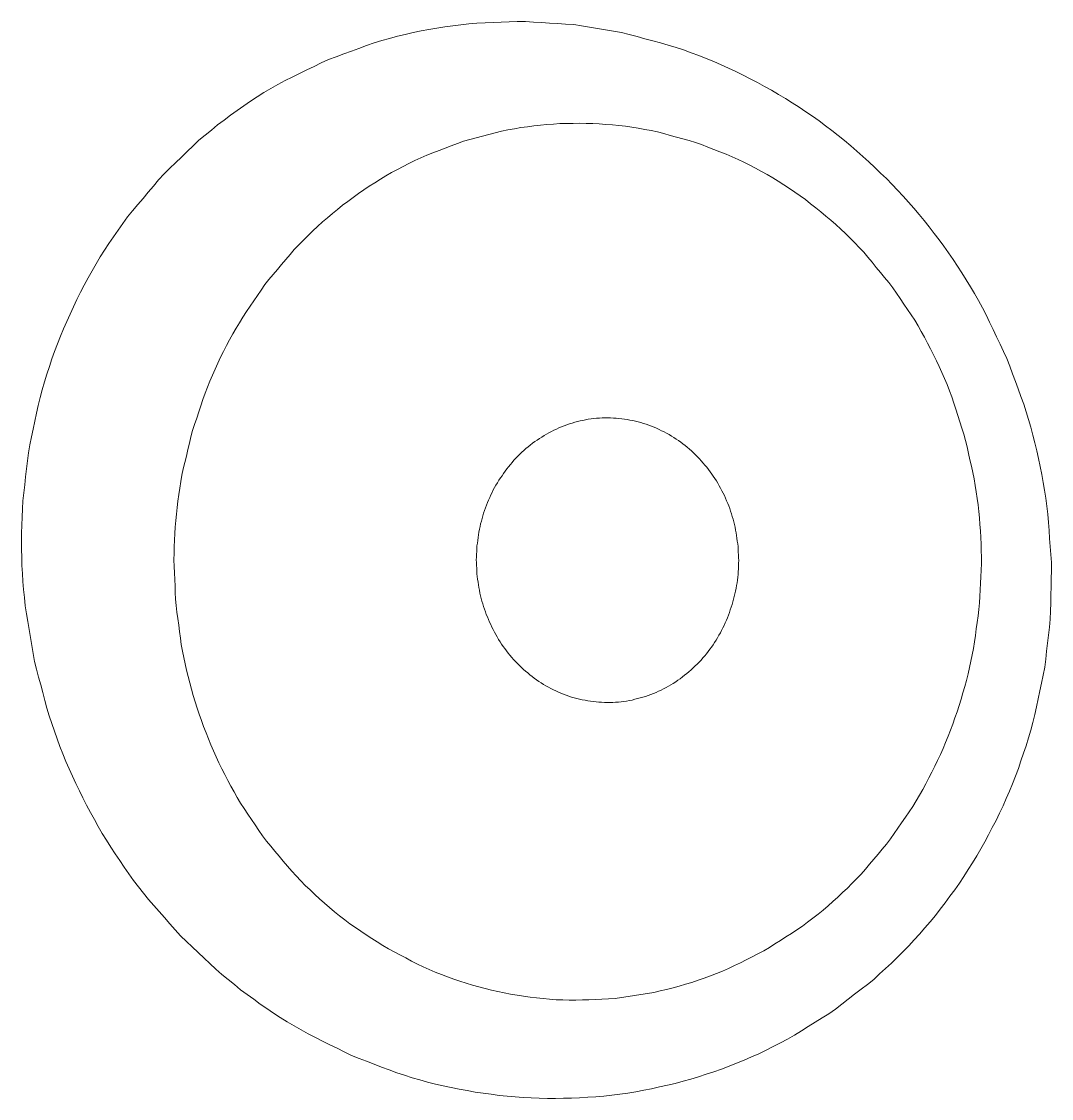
# Model space of a CAD drawing. Extents: x -5208 to -4788, y -2139 to -1842.
# Drawn here: x -5019.986 to -5016.353, y -2047.97 to -2044.171 of the extents above; entities that cross this region are included whole.
import ezdxf

# ---------------------------------------------------------------- set-up
doc = ezdxf.new("R2010")
doc.units = 0
doc.header["$LTSCALE"] = 7
doc.layers.add('Trimetric', color=7, linetype='CONTINUOUS')

msp = doc.modelspace()

# ---------------------------------------------------------------- linework, layer by layer
at = {"layer": 'Trimetric', "color": 0, "linetype": 'Continuous', "lineweight": 18}
for points in [[(-5018.0381, -2044.1814), (-5018.0666, -2044.1796), (-5018.095, -2044.1778), (-5018.1234, -2044.176), (-5018.1518, -2044.1742), (-5018.1802, -2044.1723), (-5018.2087, -2044.1705), (-5018.2371, -2044.1708), (-5018.2656, -2044.1719), (-5018.294, -2044.173), (-5018.3225, -2044.1741), (-5018.3509, -2044.1753), (-5018.3794, -2044.1764), (-5018.4078, -2044.1786), (-5018.4361, -2044.1819), (-5018.4644, -2044.1852), (-5018.4926, -2044.1891), (-5018.5206, -2044.1938), (-5018.5487, -2044.1986), (-5018.5767, -2044.2037), (-5018.6046, -2044.2095), (-5018.6324, -2044.2159), (-5018.66, -2044.2226), (-5018.6876, -2044.2299), (-5018.715, -2044.2376), (-5018.7423, -2044.2456), (-5018.769, -2044.2554), (-5018.7958, -2044.2652), (-5018.8225, -2044.275), (-5018.8493, -2044.2848), (-5018.876, -2044.2946), (-5018.9028, -2044.3044), (-5018.9286, -2044.3163), (-5018.9542, -2044.3288), (-5018.9798, -2044.3414), (-5019.0053, -2044.3539), (-5019.0309, -2044.3664), (-5019.0565, -2044.3789), (-5019.0816, -2044.3924), (-5019.1063, -2044.4065), (-5019.1306, -2044.4213), (-5019.1548, -2044.4364), (-5019.1787, -2044.4518), (-5019.2023, -2044.4678), (-5019.2257, -2044.4841), (-5019.2485, -2044.501), (-5019.2714, -2044.518), (-5019.2942, -2044.5351), (-5019.3162, -2044.5532), (-5019.3381, -2044.5713), (-5019.3601, -2044.5894), (-5019.3806, -2044.6092), (-5019.4012, -2044.6289), (-5019.4217, -2044.6487), (-5019.4422, -2044.6684), (-5019.4627, -2044.6882), (-5019.4832, -2044.7079), (-5019.5022, -2044.7292), (-5019.5206, -2044.7509), (-5019.539, -2044.7726), (-5019.5574, -2044.7944), (-5019.5758, -2044.8161), (-5019.5942, -2044.8378), (-5019.612, -2044.86), (-5019.629, -2044.8829), (-5019.6455, -2044.9061), (-5019.6618, -2044.9295), (-5019.6776, -2044.9531), (-5019.6931, -2044.9771), (-5019.7083, -2045.0011), (-5019.7226, -2045.0258), (-5019.7369, -2045.0504), (-5019.7512, -2045.075), (-5019.7645, -2045.1002), (-5019.7775, -2045.1255), (-5019.7906, -2045.1508), (-5019.8029, -2045.1765), (-5019.8147, -2045.2024), (-5019.8265, -2045.2283), (-5019.8377, -2045.2545), (-5019.8482, -2045.281), (-5019.8588, -2045.3074), (-5019.8691, -2045.334), (-5019.8786, -2045.3608), (-5019.8878, -2045.3878), (-5019.8967, -2045.4148), (-5019.9049, -2045.4421), (-5019.9129, -2045.4694), (-5019.9205, -2045.4969), (-5019.9268, -2045.5246), (-5019.9327, -2045.5525), (-5019.9386, -2045.5803), (-5019.9446, -2045.6082), (-5019.9505, -2045.6361), (-5019.9564, -2045.6639), (-5019.9616, -2045.6919), (-5019.9649, -2045.7202), (-5019.9681, -2045.7485), (-5019.9714, -2045.7768), (-5019.9746, -2045.8051), (-5019.9779, -2045.8334), (-5019.9811, -2045.8616), (-5019.9828, -2045.8901), (-5019.9841, -2045.9185), (-5019.9853, -2045.947), (-5019.9859, -2045.9754), (-5019.9858, -2046.0039), (-5019.9857, -2046.0324), (-5019.9854, -2046.0609), (-5019.9843, -2046.0893), (-5019.9828, -2046.1178), (-5019.981, -2046.1462), (-5019.9787, -2046.1746), (-5019.976, -2046.2029), (-5019.973, -2046.2312), (-5019.9688, -2046.2594), (-5019.9641, -2046.2875), (-5019.9594, -2046.3156), (-5019.9547, -2046.3437), (-5019.9499, -2046.3717), (-5019.9452, -2046.3998), (-5019.9403, -2046.4279), (-5019.933, -2046.4554), (-5019.9257, -2046.4829), (-5019.9184, -2046.5104), (-5019.9111, -2046.538), (-5019.9038, -2046.5655), (-5019.8965, -2046.593), (-5019.8883, -2046.6203), (-5019.8795, -2046.6474), (-5019.87, -2046.6743), (-5019.8604, -2046.7011), (-5019.8503, -2046.7277), (-5019.8399, -2046.7542), (-5019.8291, -2046.7806), (-5019.8176, -2046.8066), (-5019.8059, -2046.8326), (-5019.7943, -2046.8586), (-5019.7819, -2046.8842), (-5019.7691, -2046.9096), (-5019.7563, -2046.9351), (-5019.743, -2046.9603), (-5019.729, -2046.9851), (-5019.715, -2047.0099), (-5019.7009, -2047.0346), (-5019.6858, -2047.0587), (-5019.6707, -2047.0829), (-5019.6556, -2047.107), (-5019.6397, -2047.1307), (-5019.6237, -2047.1542), (-5019.6072, -2047.1774), (-5019.5904, -2047.2004), (-5019.5733, -2047.2232), (-5019.5558, -2047.2457), (-5019.5378, -2047.2678), (-5019.519, -2047.2891), (-5019.5002, -2047.3105), (-5019.4813, -2047.3318), (-5019.4625, -2047.3532), (-5019.4436, -2047.3745), (-5019.4248, -2047.3959), (-5019.4044, -2047.4158), (-5019.3837, -2047.4353), (-5019.3629, -2047.4547), (-5019.3421, -2047.4742), (-5019.3213, -2047.4937), (-5019.3006, -2047.5132), (-5019.2793, -2047.5321), (-5019.2572, -2047.5501), (-5019.2351, -2047.5681), (-5019.2129, -2047.5859), (-5019.19, -2047.6028), (-5019.167, -2047.6196), (-5019.1441, -2047.6365), (-5019.1206, -2047.6526), (-5019.097, -2047.6685), (-5019.073, -2047.6839), (-5019.0489, -2047.699), (-5019.0246, -2047.7138), (-5018.9999, -2047.7281), (-5018.9749, -2047.7417), (-5018.9494, -2047.7544), (-5018.924, -2047.7672), (-5018.8985, -2047.7799), (-5018.873, -2047.7927), (-5018.8476, -2047.8054), (-5018.822, -2047.818), (-5018.7954, -2047.8282), (-5018.7688, -2047.8383), (-5018.7422, -2047.8485), (-5018.7156, -2047.8587), (-5018.689, -2047.8689), (-5018.6624, -2047.8791), (-5018.6354, -2047.888), (-5018.6082, -2047.8964), (-5018.5808, -2047.9042), (-5018.5533, -2047.9117), (-5018.5257, -2047.9188), (-5018.498, -2047.9252), (-5018.4702, -2047.9313), (-5018.4422, -2047.9366), (-5018.4142, -2047.942), (-5018.3862, -2047.9471), (-5018.358, -2047.951), (-5018.3298, -2047.955), (-5018.3016, -2047.9588), (-5018.2732, -2047.9613), (-5018.2449, -2047.9638), (-5018.2165, -2047.9664), (-5018.188, -2047.9675), (-5018.1596, -2047.9685), (-5018.1311, -2047.9696), (-5018.1026, -2047.9694), (-5018.0742, -2047.9691), (-5018.0457, -2047.9687), (-5018.0172, -2047.9672), (-5017.9888, -2047.9654), (-5017.9604, -2047.9636), (-5017.932, -2047.961), (-5017.9037, -2047.9581), (-5017.8755, -2047.9544), (-5017.8473, -2047.9504), (-5017.8192, -2047.9459), (-5017.7911, -2047.9409), (-5017.7632, -2047.9353), (-5017.7354, -2047.9291), (-5017.7076, -2047.9229), (-5017.6799, -2047.9163), (-5017.6525, -2047.9087), (-5017.625, -2047.901), (-5017.5977, -2047.8932), (-5017.5707, -2047.8841), (-5017.5437, -2047.8751), (-5017.5167, -2047.866), (-5017.4902, -2047.8555), (-5017.4637, -2047.8451), (-5017.4372, -2047.8347), (-5017.4111, -2047.8233), (-5017.3851, -2047.8116), (-5017.3594, -2047.7994), (-5017.3339, -2047.7868), (-5017.3085, -2047.7738), (-5017.2834, -2047.7604), (-5017.2589, -2047.7459), (-5017.2347, -2047.7308), (-5017.2106, -2047.7157), (-5017.1864, -2047.7007), (-5017.1622, -2047.6856), (-5017.1381, -2047.6705), (-5017.1145, -2047.6546), (-5017.0921, -2047.6371), (-5017.0696, -2047.6196), (-5017.0471, -2047.6021), (-5017.0246, -2047.5846), (-5017.0022, -2047.5671), (-5016.9798, -2047.5494), (-5016.9588, -2047.5303), (-5016.9377, -2047.5111), (-5016.9166, -2047.492), (-5016.8965, -2047.4718), (-5016.8764, -2047.4516), (-5016.8564, -2047.4314), (-5016.8369, -2047.4106), (-5016.8177, -2047.3895), (-5016.799, -2047.3681), (-5016.7806, -2047.3463), (-5016.7624, -2047.3244), (-5016.7448, -2047.302), (-5016.7276, -2047.2794), (-5016.7108, -2047.2563), (-5016.6941, -2047.2333), (-5016.6776, -2047.2101), (-5016.662, -2047.1862), (-5016.6464, -2047.1624), (-5016.6309, -2047.1385), (-5016.6166, -2047.1139), (-5016.6022, -2047.0893), (-5016.5878, -2047.0648), (-5016.5746, -2047.0396), (-5016.5614, -2047.0143), (-5016.5483, -2046.989), (-5016.5358, -2046.9634), (-5016.5236, -2046.9377), (-5016.5121, -2046.9116), (-5016.5008, -2046.8855), (-5016.4899, -2046.8592), (-5016.4796, -2046.8326), (-5016.4695, -2046.806), (-5016.4603, -2046.7791), (-5016.451, -2046.7521), (-5016.4417, -2046.7252), (-5016.4338, -2046.6979), (-5016.4258, -2046.6705), (-5016.4179, -2046.6432), (-5016.4114, -2046.6154), (-5016.4055, -2046.5876), (-5016.3995, -2046.5597), (-5016.3936, -2046.5319), (-5016.3876, -2046.504), (-5016.3816, -2046.4762), (-5016.3765, -2046.4482), (-5016.3732, -2046.4199), (-5016.3699, -2046.3916), (-5016.3667, -2046.3633), (-5016.3634, -2046.3351), (-5016.3601, -2046.3068), (-5016.3569, -2046.2785), (-5016.3556, -2046.25), (-5016.3551, -2046.2216), (-5016.3545, -2046.1931), (-5016.3539, -2046.1646), (-5016.3534, -2046.1361), (-5016.3528, -2046.1077), (-5016.3528, -2046.0792), (-5016.3549, -2046.0508), (-5016.357, -2046.0224), (-5016.3591, -2045.994), (-5016.3612, -2045.9656), (-5016.3634, -2045.9372), (-5016.3655, -2045.9088), (-5016.3689, -2045.8806), (-5016.373, -2045.8524), (-5016.3771, -2045.8242), (-5016.3817, -2045.7961), (-5016.3871, -2045.7681), (-5016.3924, -2045.7402), (-5016.3979, -2045.7122), (-5016.4043, -2045.6845), (-5016.411, -2045.6568), (-5016.418, -2045.6292), (-5016.4255, -2045.6017), (-5016.4332, -2045.5743), (-5016.4415, -2045.547), (-5016.4506, -2045.5201), (-5016.4604, -2045.4933), (-5016.4703, -2045.4666), (-5016.4801, -2045.4399), (-5016.49, -2045.4132), (-5016.4998, -2045.3865), (-5016.5097, -2045.3597), (-5016.5218, -2045.334), (-5016.5341, -2045.3083), (-5016.5464, -2045.2826), (-5016.5587, -2045.2569), (-5016.571, -2045.2312), (-5016.5832, -2045.2055), (-5016.5961, -2045.1801), (-5016.6098, -2045.1552), (-5016.624, -2045.1305), (-5016.6384, -2045.1059), (-5016.6533, -2045.0816), (-5016.6684, -2045.0575), (-5016.6838, -2045.0335), (-5016.7, -2045.0101), (-5016.7162, -2044.9867), (-5016.7325, -2044.9633), (-5016.7494, -2044.9404), (-5016.7667, -2044.9178), (-5016.784, -2044.8952), (-5016.8017, -2044.8728), (-5016.82, -2044.8511), (-5016.8384, -2044.8293), (-5016.8568, -2044.8076), (-5016.8762, -2044.7867), (-5016.8956, -2044.7658), (-5016.915, -2044.745), (-5016.9351, -2044.7248), (-5016.9554, -2044.7049), (-5016.9758, -2044.6849), (-5016.9966, -2044.6655), (-5017.0178, -2044.6466), (-5017.0391, -2044.6276), (-5017.0605, -2044.6089), (-5017.0825, -2044.5907), (-5017.1047, -2044.5729), (-5017.127, -2044.5552), (-5017.1498, -2044.5381), (-5017.1727, -2044.5213), (-5017.1959, -2044.5047), (-5017.2195, -2044.4888), (-5017.2433, -2044.4731), (-5017.267, -2044.4574), (-5017.2912, -2044.4424), (-5017.3157, -2044.4278), (-5017.3402, -2044.4132), (-5017.3649, -2044.3992), (-5017.3901, -2044.3858), (-5017.4152, -2044.3724), (-5017.4405, -2044.3594), (-5017.4663, -2044.3472), (-5017.4921, -2044.3351), (-5017.5178, -2044.323), (-5017.544, -2044.3118), (-5017.5704, -2044.301), (-5017.5968, -2044.2904), (-5017.6235, -2044.2805), (-5017.6503, -2044.2708), (-5017.6772, -2044.2616), (-5017.7045, -2044.2535), (-5017.732, -2044.246), (-5017.7595, -2044.2385), (-5017.787, -2044.231), (-5017.8144, -2044.2235), (-5017.8419, -2044.216), (-5017.8696, -2044.2095), (-5017.8977, -2044.2048), (-5017.9258, -2044.2001), (-5017.9539, -2044.1954), (-5017.982, -2044.1908), (-5018.01, -2044.1861)], [(-5018.0307, -2047.6233), (-5018.0538, -2047.6226), (-5018.0769, -2047.6218), (-5018.1, -2047.6211), (-5018.123, -2047.6192), (-5018.1461, -2047.6172), (-5018.1691, -2047.6152), (-5018.192, -2047.6121), (-5018.2149, -2047.6089), (-5018.2378, -2047.6057), (-5018.2605, -2047.6014), (-5018.2832, -2047.597), (-5018.3058, -2047.5926), (-5018.3283, -2047.5872), (-5018.3507, -2047.5816), (-5018.3732, -2047.5759), (-5018.3953, -2047.5694), (-5018.4174, -2047.5626), (-5018.4395, -2047.5558), (-5018.4614, -2047.5484), (-5018.4832, -2047.5406), (-5018.5047, -2047.5324), (-5018.5262, -2047.5238), (-5018.5475, -2047.515), (-5018.5687, -2047.5056), (-5018.5894, -2047.4955), (-5018.6099, -2047.4848), (-5018.6304, -2047.4741), (-5018.6509, -2047.4634), (-5018.6714, -2047.4527), (-5018.6918, -2047.4419), (-5018.7118, -2047.4304), (-5018.7311, -2047.4176), (-5018.7504, -2047.4049), (-5018.7697, -2047.3921), (-5018.7889, -2047.3794), (-5018.8082, -2047.3667), (-5018.8273, -2047.3536), (-5018.8457, -2047.3397), (-5018.8639, -2047.3255), (-5018.882, -2047.311), (-5018.8997, -2047.2962), (-5018.9172, -2047.2811), (-5018.9346, -2047.2658), (-5018.9513, -2047.2499), (-5018.9681, -2047.234), (-5018.9848, -2047.2181), (-5019.0009, -2047.2015), (-5019.0169, -2047.1848), (-5019.0328, -2047.1681), (-5019.0479, -2047.1506), (-5019.0626, -2047.1327), (-5019.0773, -2047.1149), (-5019.092, -2047.0971), (-5019.1067, -2047.0792), (-5019.1214, -2047.0614), (-5019.1354, -2047.043), (-5019.1483, -2047.0239), (-5019.1612, -2047.0047), (-5019.1742, -2046.9855), (-5019.1871, -2046.9664), (-5019.2, -2046.9472), (-5019.2129, -2046.928), (-5019.2247, -2046.9081), (-5019.2362, -2046.8881), (-5019.2475, -2046.868), (-5019.2584, -2046.8476), (-5019.2692, -2046.8271), (-5019.2795, -2046.8065), (-5019.2894, -2046.7856), (-5019.299, -2046.7646), (-5019.3086, -2046.7435), (-5019.3179, -2046.7224), (-5019.3265, -2046.7009), (-5019.3351, -2046.6795), (-5019.3437, -2046.658), (-5019.3513, -2046.6362), (-5019.3589, -2046.6144), (-5019.3665, -2046.5926), (-5019.3733, -2046.5705), (-5019.3799, -2046.5483), (-5019.3865, -2046.5262), (-5019.3926, -2046.5039), (-5019.3985, -2046.4815), (-5019.4039, -2046.4591), (-5019.409, -2046.4365), (-5019.4138, -2046.4139), (-5019.4183, -2046.3913), (-5019.4226, -2046.3685), (-5019.4256, -2046.3456), (-5019.4286, -2046.3227), (-5019.4316, -2046.2998), (-5019.4346, -2046.2769), (-5019.4376, -2046.254), (-5019.4405, -2046.231), (-5019.4426, -2046.2081), (-5019.4435, -2046.185), (-5019.4445, -2046.1619), (-5019.4454, -2046.1388), (-5019.4463, -2046.1157), (-5019.4472, -2046.0926), (-5019.4481, -2046.0695), (-5019.4476, -2046.0464), (-5019.447, -2046.0233), (-5019.4463, -2046.0002), (-5019.445, -2045.9771), (-5019.4434, -2045.9541), (-5019.4417, -2045.931), (-5019.4397, -2045.908), (-5019.4373, -2045.885), (-5019.4344, -2045.8621), (-5019.4314, -2045.8392), (-5019.4279, -2045.8163), (-5019.4242, -2045.7935), (-5019.4201, -2045.7708), (-5019.4152, -2045.7482), (-5019.4098, -2045.7257), (-5019.4045, -2045.7032), (-5019.3992, -2045.6807), (-5019.3939, -2045.6582), (-5019.3885, -2045.6358), (-5019.3828, -2045.6134), (-5019.3754, -2045.5915), (-5019.368, -2045.5696), (-5019.3607, -2045.5477), (-5019.3533, -2045.5258), (-5019.346, -2045.5038), (-5019.3386, -2045.4819), (-5019.3303, -2045.4604), (-5019.3217, -2045.4389), (-5019.3126, -2045.4177), (-5019.3033, -2045.3965), (-5019.2937, -2045.3755), (-5019.2837, -2045.3547), (-5019.2734, -2045.334), (-5019.2626, -2045.3135), (-5019.2518, -2045.2931), (-5019.241, -2045.2727), (-5019.2293, -2045.2528), (-5019.2175, -2045.2329), (-5019.2057, -2045.213), (-5019.1929, -2045.1938), (-5019.1798, -2045.1748), (-5019.1666, -2045.1558), (-5019.1535, -2045.1368), (-5019.1403, -2045.1177), (-5019.1272, -2045.0987), (-5019.1133, -2045.0803), (-5019.0984, -2045.0627), (-5019.0835, -2045.045), (-5019.0685, -2045.0273), (-5019.0536, -2045.0097), (-5019.0387, -2044.992), (-5019.0237, -2044.9745), (-5019.0077, -2044.9578), (-5018.9916, -2044.9412), (-5018.9752, -2044.9249), (-5018.9585, -2044.909), (-5018.9416, -2044.8932), (-5018.9244, -2044.8777), (-5018.9068, -2044.8628), (-5018.8891, -2044.8479), (-5018.8714, -2044.8331), (-5018.8532, -2044.8189), (-5018.8347, -2044.8049), (-5018.8163, -2044.791), (-5018.7974, -2044.7776), (-5018.7783, -2044.7646), (-5018.7592, -2044.7516), (-5018.7398, -2044.7391), (-5018.72, -2044.7271), (-5018.7003, -2044.7151), (-5018.6804, -2044.7034), (-5018.6602, -2044.6922), (-5018.6397, -2044.6814), (-5018.6192, -2044.6709), (-5018.5984, -2044.6607), (-5018.5775, -2044.651), (-5018.5563, -2044.6417), (-5018.5347, -2044.6334), (-5018.5131, -2044.6252), (-5018.4915, -2044.617), (-5018.4699, -2044.6087), (-5018.4483, -2044.6005), (-5018.4266, -2044.5926), (-5018.4043, -2044.5866), (-5018.382, -2044.5807), (-5018.3596, -2044.5748), (-5018.3373, -2044.5688), (-5018.315, -2044.5629), (-5018.2926, -2044.5571), (-5018.2699, -2044.5526), (-5018.2472, -2044.5485), (-5018.2244, -2044.5447), (-5018.2015, -2044.5414), (-5018.1786, -2044.5385), (-5018.1556, -2044.5359), (-5018.1326, -2044.5342), (-5018.1095, -2044.5325), (-5018.0865, -2044.5308), (-5018.0634, -2044.5302), (-5018.0403, -2044.5298), (-5018.0172, -2044.5293), (-5017.9941, -2044.53), (-5017.971, -2044.5307), (-5017.9479, -2044.5315), (-5017.9248, -2044.5334), (-5017.9018, -2044.5354), (-5017.8788, -2044.5374), (-5017.8558, -2044.5402), (-5017.8329, -2044.5433), (-5017.8101, -2044.5469), (-5017.7874, -2044.5509), (-5017.7646, -2044.5552), (-5017.742, -2044.5599), (-5017.7197, -2044.5658), (-5017.6974, -2044.572), (-5017.6752, -2044.5782), (-5017.6529, -2044.5845), (-5017.6306, -2044.5907), (-5017.6084, -2044.5969), (-5017.5867, -2044.6047), (-5017.5652, -2044.6133), (-5017.5437, -2044.6218), (-5017.5222, -2044.6303), (-5017.5007, -2044.6388), (-5017.4793, -2044.6473), (-5017.4582, -2044.6568), (-5017.4375, -2044.667), (-5017.4167, -2044.6772), (-5017.3962, -2044.6879), (-5017.376, -2044.6991), (-5017.3558, -2044.7103), (-5017.3359, -2044.722), (-5017.3163, -2044.7342), (-5017.2967, -2044.7465), (-5017.2773, -2044.759), (-5017.2583, -2044.7723), (-5017.2394, -2044.7855), (-5017.2206, -2044.7989), (-5017.2023, -2044.8131), (-5017.1841, -2044.8272), (-5017.1659, -2044.8415), (-5017.1484, -2044.8566), (-5017.1308, -2044.8717), (-5017.1133, -2044.8867), (-5017.0963, -2044.9024), (-5017.0796, -2044.9183), (-5017.063, -2044.9344), (-5017.0468, -2044.9509), (-5017.0307, -2044.9675), (-5017.015, -2044.9844), (-5017, -2045.002), (-5016.9853, -2045.0198), (-5016.9706, -2045.0377), (-5016.9559, -2045.0555), (-5016.9412, -2045.0733), (-5016.9265, -2045.0911), (-5016.9124, -2045.1095), (-5016.8995, -2045.1286), (-5016.8866, -2045.1478), (-5016.8737, -2045.167), (-5016.8607, -2045.1861), (-5016.8478, -2045.2053), (-5016.8349, -2045.2245), (-5016.8234, -2045.2445), (-5016.8119, -2045.2645), (-5016.8003, -2045.2845), (-5016.7896, -2045.305), (-5016.779, -2045.3256), (-5016.7684, -2045.3461), (-5016.7583, -2045.3669), (-5016.7484, -2045.3878), (-5016.7391, -2045.4089), (-5016.7299, -2045.4301), (-5016.721, -2045.4515), (-5016.7125, -2045.4729), (-5016.7042, -2045.4945), (-5016.6971, -2045.5165), (-5016.69, -2045.5385), (-5016.6829, -2045.5605), (-5016.6758, -2045.5825), (-5016.6686, -2045.6045), (-5016.6615, -2045.6264), (-5016.6556, -2045.6488), (-5016.6505, -2045.6713), (-5016.6454, -2045.6938), (-5016.6404, -2045.7164), (-5016.6353, -2045.7389), (-5016.6302, -2045.7615), (-5016.6252, -2045.784), (-5016.6214, -2045.8068), (-5016.6179, -2045.8297), (-5016.6146, -2045.8526), (-5016.6117, -2045.8755), (-5016.609, -2045.8984), (-5016.6068, -2045.9214), (-5016.605, -2045.9445), (-5016.6035, -2045.9675), (-5016.6021, -2045.9906), (-5016.6008, -2046.0137), (-5016.6004, -2046.0368), (-5016.6, -2046.0599), (-5016.5996, -2046.083), (-5016.6006, -2046.1061), (-5016.6018, -2046.1292), (-5016.603, -2046.1523), (-5016.6041, -2046.1753), (-5016.6053, -2046.1984), (-5016.6064, -2046.2215), (-5016.6084, -2046.2445), (-5016.6116, -2046.2674), (-5016.6149, -2046.2903), (-5016.6181, -2046.3132), (-5016.6213, -2046.336), (-5016.6246, -2046.3589), (-5016.6278, -2046.3818), (-5016.6321, -2046.4045), (-5016.6367, -2046.4272), (-5016.6418, -2046.4497), (-5016.6471, -2046.4722), (-5016.6527, -2046.4946), (-5016.6587, -2046.5169), (-5016.6649, -2046.5392), (-5016.6718, -2046.5613), (-5016.6786, -2046.5833), (-5016.6855, -2046.6054), (-5016.6933, -2046.6272), (-5016.7011, -2046.6489), (-5016.709, -2046.6706), (-5016.7176, -2046.6921), (-5016.7264, -2046.7134), (-5016.7353, -2046.7348), (-5016.7446, -2046.7559), (-5016.7544, -2046.7768), (-5016.7643, -2046.7978), (-5016.7743, -2046.8186), (-5016.7849, -2046.8391), (-5016.7957, -2046.8595), (-5016.8068, -2046.8798), (-5016.8183, -2046.8998), (-5016.83, -2046.9198), (-5016.842, -2046.9395), (-5016.855, -2046.9587), (-5016.8681, -2046.9777), (-5016.8812, -2046.9967), (-5016.8943, -2047.0157), (-5016.9075, -2047.0348), (-5016.9206, -2047.0538), (-5016.9345, -2047.0722), (-5016.9494, -2047.0899), (-5016.9643, -2047.1075), (-5016.9792, -2047.1252), (-5016.9941, -2047.1429), (-5017.009, -2047.1605), (-5017.0241, -2047.178), (-5017.0402, -2047.1946), (-5017.0564, -2047.2111), (-5017.0725, -2047.2276), (-5017.0895, -2047.2433), (-5017.1064, -2047.2591), (-5017.1234, -2047.2748), (-5017.1408, -2047.2899), (-5017.1584, -2047.3049), (-5017.1763, -2047.3195), (-5017.1945, -2047.3338), (-5017.2128, -2047.3479), (-5017.2314, -2047.3616), (-5017.2505, -2047.3746), (-5017.2699, -2047.3871), (-5017.2894, -2047.3996), (-5017.3088, -2047.4121), (-5017.3282, -2047.4246), (-5017.3477, -2047.4371), (-5017.3676, -2047.4488), (-5017.3882, -2047.4592), (-5017.4089, -2047.4697), (-5017.4295, -2047.4801), (-5017.4501, -2047.4906), (-5017.4707, -2047.501), (-5017.4915, -2047.511), (-5017.5128, -2047.5201), (-5017.5342, -2047.5288), (-5017.5557, -2047.5372), (-5017.5774, -2047.5452), (-5017.5992, -2047.5527), (-5017.6212, -2047.56), (-5017.6433, -2047.5665), (-5017.6655, -2047.573), (-5017.6877, -2047.5794), (-5017.7102, -2047.5848), (-5017.7327, -2047.5902), (-5017.7552, -2047.5954), (-5017.778, -2047.5989), (-5017.8009, -2047.6025), (-5017.8237, -2047.6061), (-5017.8465, -2047.6096), (-5017.8694, -2047.6132), (-5017.8922, -2047.6166), (-5017.9153, -2047.6177), (-5017.9384, -2047.6189), (-5017.9615, -2047.62), (-5017.9845, -2047.6211), (-5018.0076, -2047.6222)], [(-5018.3816, -2046.0693), (-5018.3812, -2046.0792), (-5018.3808, -2046.089), (-5018.3803, -2046.0989), (-5018.3799, -2046.1087), (-5018.3795, -2046.1185), (-5018.3782, -2046.1283), (-5018.3769, -2046.138), (-5018.3755, -2046.1478), (-5018.3742, -2046.1575), (-5018.3729, -2046.1673), (-5018.3709, -2046.1769), (-5018.3689, -2046.1866), (-5018.3667, -2046.1962), (-5018.3643, -2046.2057), (-5018.3619, -2046.2153), (-5018.359, -2046.2247), (-5018.3562, -2046.2341), (-5018.3531, -2046.2435), (-5018.3498, -2046.2527), (-5018.3465, -2046.262), (-5018.3426, -2046.271), (-5018.3387, -2046.2801), (-5018.3348, -2046.2891), (-5018.3309, -2046.2981), (-5018.3269, -2046.3071), (-5018.3221, -2046.3157), (-5018.3174, -2046.3244), (-5018.3126, -2046.333), (-5018.3079, -2046.3416), (-5018.303, -2046.3502), (-5018.2977, -2046.3584), (-5018.2923, -2046.3667), (-5018.2867, -2046.3748), (-5018.2809, -2046.3828), (-5018.2751, -2046.3907), (-5018.269, -2046.3984), (-5018.2629, -2046.4061), (-5018.2565, -2046.4136), (-5018.25, -2046.421), (-5018.2433, -2046.4282), (-5018.2362, -2046.4351), (-5018.2292, -2046.442), (-5018.2222, -2046.4489), (-5018.2152, -2046.4559), (-5018.2078, -2046.4623), (-5018.2001, -2046.4685), (-5018.1925, -2046.4746), (-5018.1848, -2046.4808), (-5018.1771, -2046.487), (-5018.1691, -2046.4926), (-5018.161, -2046.4982), (-5018.1527, -2046.5036), (-5018.1444, -2046.5088), (-5018.1359, -2046.5139), (-5018.1273, -2046.5186), (-5018.1187, -2046.5234), (-5018.1099, -2046.5277), (-5018.101, -2046.532), (-5018.092, -2046.5361), (-5018.083, -2046.5399), (-5018.0739, -2046.5436), (-5018.0646, -2046.547), (-5018.0553, -2046.5503), (-5018.046, -2046.5534), (-5018.0365, -2046.5562), (-5018.0271, -2046.5588), (-5018.0175, -2046.5612), (-5018.0079, -2046.5633), (-5017.9982, -2046.5649), (-5017.9885, -2046.5665), (-5017.9787, -2046.5681), (-5017.969, -2046.5697), (-5017.9593, -2046.5706), (-5017.9494, -2046.5712), (-5017.9396, -2046.5718), (-5017.9298, -2046.5723), (-5017.9199, -2046.5729), (-5017.9101, -2046.5727), (-5017.9003, -2046.5724), (-5017.8904, -2046.5718), (-5017.8806, -2046.5711), (-5017.8708, -2046.5701), (-5017.8611, -2046.5688), (-5017.8513, -2046.5675), (-5017.8416, -2046.5657), (-5017.8319, -2046.564), (-5017.8224, -2046.5616), (-5017.8129, -2046.5591), (-5017.8034, -2046.5565), (-5017.7939, -2046.554), (-5017.7844, -2046.5513), (-5017.7752, -2046.5478), (-5017.766, -2046.5442), (-5017.7568, -2046.5407), (-5017.7476, -2046.5372), (-5017.7386, -2046.5333), (-5017.7297, -2046.5291), (-5017.7209, -2046.5248), (-5017.7122, -2046.5201), (-5017.7035, -2046.5154), (-5017.6951, -2046.5103), (-5017.6867, -2046.5052), (-5017.6784, -2046.4999), (-5017.6703, -2046.4943), (-5017.6622, -2046.4888), (-5017.6545, -2046.4826), (-5017.6468, -2046.4765), (-5017.6391, -2046.4703), (-5017.6314, -2046.4642), (-5017.6239, -2046.4578), (-5017.6169, -2046.4509), (-5017.6098, -2046.444), (-5017.6028, -2046.4372), (-5017.5958, -2046.4303), (-5017.589, -2046.4231), (-5017.5825, -2046.4157), (-5017.576, -2046.4083), (-5017.5699, -2046.4006), (-5017.5637, -2046.3929), (-5017.5579, -2046.385), (-5017.5521, -2046.3771), (-5017.5464, -2046.369), (-5017.5411, -2046.3608), (-5017.5357, -2046.3525), (-5017.5306, -2046.3441), (-5017.5256, -2046.3356), (-5017.5208, -2046.327), (-5017.5162, -2046.3183), (-5017.5116, -2046.3096), (-5017.5074, -2046.3007), (-5017.5033, -2046.2918), (-5017.4993, -2046.2828), (-5017.4956, -2046.2737), (-5017.4918, -2046.2645), (-5017.4887, -2046.2552), (-5017.4856, -2046.2459), (-5017.4825, -2046.2365), (-5017.4794, -2046.2272), (-5017.4763, -2046.2178), (-5017.4741, -2046.2082), (-5017.4719, -2046.1987), (-5017.4696, -2046.1891), (-5017.4674, -2046.1795), (-5017.4652, -2046.1699), (-5017.4636, -2046.1602), (-5017.462, -2046.1505), (-5017.4607, -2046.1407), (-5017.4596, -2046.1309), (-5017.4585, -2046.1211), (-5017.4578, -2046.1113), (-5017.4571, -2046.1015), (-5017.4566, -2046.0917), (-5017.4564, -2046.0818), (-5017.4561, -2046.072), (-5017.4566, -2046.0622), (-5017.457, -2046.0523), (-5017.4574, -2046.0425), (-5017.4579, -2046.0326), (-5017.4583, -2046.0228), (-5017.4596, -2046.0131), (-5017.4609, -2046.0033), (-5017.4623, -2045.9935), (-5017.4636, -2045.9838), (-5017.4649, -2045.974), (-5017.4669, -2045.9644), (-5017.4689, -2045.9547), (-5017.4711, -2045.9452), (-5017.4735, -2045.9356), (-5017.4759, -2045.9261), (-5017.4787, -2045.9166), (-5017.4816, -2045.9072), (-5017.4847, -2045.8979), (-5017.4879, -2045.8886), (-5017.4912, -2045.8793), (-5017.4949, -2045.8702), (-5017.4986, -2045.8611), (-5017.5026, -2045.8521), (-5017.5067, -2045.8431), (-5017.5109, -2045.8342), (-5017.5155, -2045.8255), (-5017.52, -2045.8167), (-5017.5248, -2045.8082), (-5017.5297, -2045.7996), (-5017.5348, -2045.7912), (-5017.5403, -2045.7831), (-5017.5459, -2045.7749), (-5017.5514, -2045.7668), (-5017.5569, -2045.7586), (-5017.5627, -2045.7507), (-5017.569, -2045.7431), (-5017.5753, -2045.7355), (-5017.5816, -2045.728), (-5017.5879, -2045.7204), (-5017.5945, -2045.7131), (-5017.6013, -2045.706), (-5017.6082, -2045.6989), (-5017.6153, -2045.6922), (-5017.6225, -2045.6854), (-5017.6298, -2045.6789), (-5017.6373, -2045.6725), (-5017.645, -2045.6663), (-5017.6527, -2045.6602), (-5017.6606, -2045.6543), (-5017.6688, -2045.6489), (-5017.677, -2045.6435), (-5017.6853, -2045.6381), (-5017.6935, -2045.6327), (-5017.7019, -2045.6275), (-5017.7106, -2045.623), (-5017.7193, -2045.6184), (-5017.7281, -2045.6139), (-5017.7368, -2045.6094), (-5017.7457, -2045.6053), (-5017.7548, -2045.6014), (-5017.7639, -2045.5977), (-5017.7732, -2045.5943), (-5017.7824, -2045.591), (-5017.7918, -2045.5881), (-5017.8013, -2045.5852), (-5017.8107, -2045.5826), (-5017.8203, -2045.5802), (-5017.8299, -2045.5781), (-5017.8396, -2045.5765), (-5017.8493, -2045.5749), (-5017.859, -2045.5732), (-5017.8687, -2045.5716), (-5017.8785, -2045.5707), (-5017.8884, -2045.5701), (-5017.8982, -2045.5696), (-5017.908, -2045.569), (-5017.9178, -2045.5685), (-5017.9277, -2045.5687), (-5017.9375, -2045.5689), (-5017.9474, -2045.5695), (-5017.9572, -2045.5702), (-5017.967, -2045.5712), (-5017.9767, -2045.5725), (-5017.9865, -2045.5738), (-5017.9962, -2045.5756), (-5018.0058, -2045.5774), (-5018.0154, -2045.5795), (-5018.025, -2045.5818), (-5018.0345, -2045.5844), (-5018.044, -2045.5871), (-5018.0534, -2045.59), (-5018.0627, -2045.5933), (-5018.0719, -2045.5966), (-5018.0811, -2045.6003), (-5018.0902, -2045.604), (-5018.0991, -2045.6081), (-5018.1079, -2045.6126), (-5018.1167, -2045.6171), (-5018.1254, -2045.6215), (-5018.1342, -2045.626), (-5018.1426, -2045.6312), (-5018.1508, -2045.6365), (-5018.1591, -2045.6418), (-5018.1674, -2045.6472), (-5018.1756, -2045.6526), (-5018.1835, -2045.6585), (-5018.1913, -2045.6645), (-5018.1989, -2045.6707), (-5018.2065, -2045.677), (-5018.2139, -2045.6835), (-5018.2211, -2045.6902), (-5018.2283, -2045.6969), (-5018.2352, -2045.7039), (-5018.2421, -2045.711), (-5018.2487, -2045.7183), (-5018.255, -2045.7258), (-5018.2613, -2045.7333), (-5018.2677, -2045.7409), (-5018.274, -2045.7484), (-5018.2798, -2045.7564), (-5018.2854, -2045.7645), (-5018.2909, -2045.7726), (-5018.2965, -2045.7807), (-5018.3021, -2045.7888), (-5018.3072, -2045.7973), (-5018.3122, -2045.8057), (-5018.317, -2045.8143), (-5018.3216, -2045.823), (-5018.3261, -2045.8317), (-5018.3303, -2045.8407), (-5018.3345, -2045.8496), (-5018.3385, -2045.8586), (-5018.3422, -2045.8677), (-5018.346, -2045.8768), (-5018.3493, -2045.886), (-5018.3526, -2045.8953), (-5018.3557, -2045.9047), (-5018.3586, -2045.9141), (-5018.3614, -2045.9235), (-5018.3639, -2045.933), (-5018.3664, -2045.9426), (-5018.3686, -2045.9521), (-5018.3706, -2045.9618), (-5018.3726, -2045.9714), (-5018.3739, -2045.9812), (-5018.3753, -2045.9909), (-5018.3766, -2046.0007), (-5018.378, -2046.0104), (-5018.3793, -2046.0202), (-5018.3798, -2046.03), (-5018.3803, -2046.0398), (-5018.3807, -2046.0497), (-5018.3812, -2046.0595)]]:
    msp.add_lwpolyline(points, close=True, dxfattribs=at)

doc.saveas('drawing.dxf')
